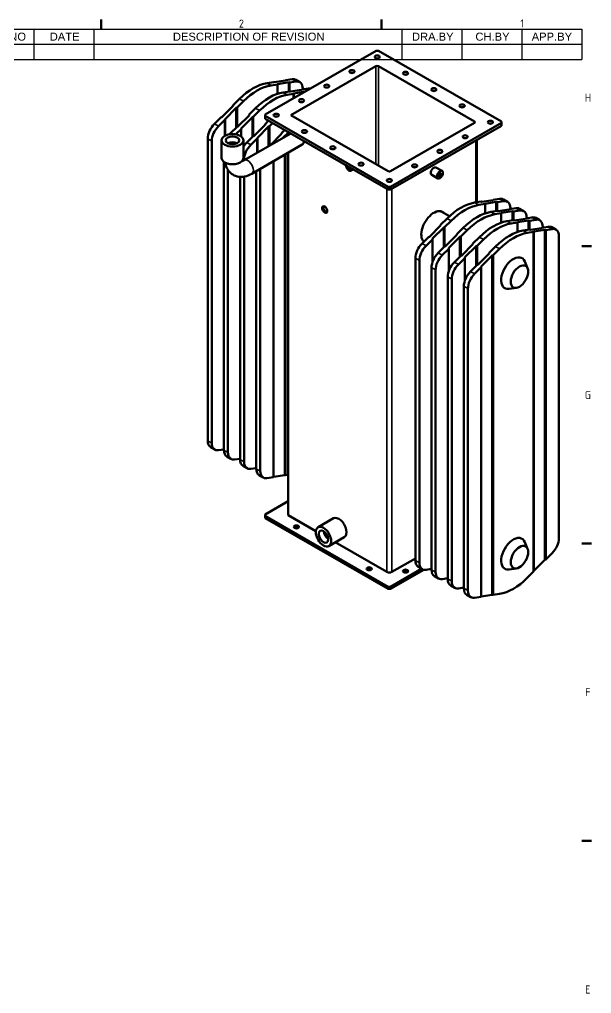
# Model space of a CAD drawing. Header units: millimetres. Extents: x 0 to 3364, y 0 to 2376.
# Drawn here: x 2722 to 3294, y 1332 to 2306 of the extents above; entities that cross this region are included whole.
import ezdxf

# ---------------------------------------------------------------- set-up
doc = ezdxf.new("R2010")
doc.units = ezdxf.units.MM
doc.header["$LTSCALE"] = 4
doc.layers.get('0').update_dxf_attribs({"lineweight": 25})
for name, color, linetype, lineweight in [('가시적인 것(ISO)', 7, 'Continuous', 50), ('가시적인 좁은 것(ISO)', 1, 'Continuous', 35), ('경계(ISO)', 7, 'Continuous', 70), ('기호(ISO)', 7, 'Continuous', 25)]:
    doc.layers.add(name, color=color, linetype=linetype, lineweight=lineweight)
doc.styles.add('ISO ProportionalPSTEK', font='isocp.shx')
doc.styles.add('주 문자 (JIS)', font='arial.ttf')

# ---------------------------------------------------------------- blocks, each defined once
blk = doc.blocks.new('경계 Default Border')
at = {"layer": '경계(ISO)'}
for p, q in [((700.83, 574), (700.83, 576.4)), ((770.92, 574), (770.92, 576.4)), ((821, 519.75), (823.4, 519.75)), ((821, 445.5), (823.4, 445.5)), ((821, 371.25), (823.4, 371.25))]:
    blk.add_line(p, q, dxfattribs=at)
at = {"layer": '경계(ISO)', "color": 1, "char_height": 2, "attachment_point": 7, "style": 'ISO ProportionalPSTEK'}
for s, insert in [('2', (735.29, 574.38)), ('1', (805.62, 574.4)), ('H', (821.72, 555.87)), ('G', (821.72, 481.61)), ('F', (821.83, 407.37)), ('E', (821.83, 333.11))]:
    blk.add_mtext(s, dxfattribs=dict(at, insert=insert))
blk = doc.blocks.new('리비전 내역')
at = {"layer": '기호(ISO)'}
for p, q in [((669, 574), (821, 574)), ((669, 574), (669, 570.22)), ((684, 574), (684, 570.22)), ((699, 574), (699, 570.22)), ((776, 574), (776, 570.22)), ((791, 574), (791, 570.22)), ((806, 574), (806, 570.22)), ((821, 574), (821, 570.22)), ((669, 570.22), (821, 570.22)), ((669, 570.22), (669, 566.44)), ((684, 570.22), (684, 566.44)), ((699, 570.22), (699, 566.44)), ((776, 570.22), (776, 566.44)), ((791, 570.22), (791, 566.44)), ((806, 570.22), (806, 566.44)), ((821, 570.22), (821, 566.44)), ((669, 566.44), (821, 566.44))]:
    blk.add_line(p, q, dxfattribs=at)
at = {"layer": '기호(ISO)', "color": 7, "char_height": 2, "attachment_point": 7, "style": '주 문자 (JIS)'}
for s, insert in [('REV.NO', (671.37, 571.08)), ('DATE', (688, 571.11)), ('DESCRIPTION OF REVISION', (718.78, 571.08)), ('DRA.BY', (778.52, 571.11)), ('CH.BY', (794.38, 571.08)), ('APP.BY', (808.45, 571.11))]:
    blk.add_mtext(s, dxfattribs=dict(at, insert=insert))

msp = doc.modelspace()

# ---------------------------------------------------------------- linework, layer by layer
at = {"layer": '가시적인 것(ISO)'}
for p, q in [((2967.4672, 2210.657), (3078.1799, 2274.4122)), ((3078.1799, 2274.4122), (3080.6042, 2274.4122)), ((3080.6042, 2274.4122), (3203.4388, 2203.6765)), ((2993.0846, 2209.9589), (3078.0991, 2258.9155)), ((3080.6851, 2258.9155), (3176.5283, 2203.723)), ((2969.2458, 2242.1059), (2975.6292, 2243.0956)), ((2979.6698, 2240.7687), (2973.2865, 2239.779)), ((2976.5148, 2242.9376), (2975.6292, 2243.0956)), ((2987.6735, 2244.6677), (2976.5148, 2242.9376)), ((2979.6698, 2240.7687), (2979.7473, 2241.0761)), ((2979.6698, 2231.3675), (2979.6698, 2240.7687)), ((2979.7473, 2241.0761), (2990.906, 2242.8062)), ((2979.7473, 2241.0761), (2979.7473, 2231.3937)), ((2987.751, 2244.975), (2987.6735, 2244.6677)), ((2987.751, 2244.975), (2994.2364, 2245.9805)), ((2990.906, 2242.8062), (2991.7916, 2242.6482)), ((2990.906, 2233.6509), (2990.906, 2242.8062)), ((2998.277, 2243.6537), (2991.7916, 2242.6482)), ((2991.7916, 2242.6482), (2991.7916, 2233.7882)), ((2997.9105, 2245.3958), (3001.9511, 2243.069)), ((2985.4083, 2232.7985), (2991.7916, 2233.7882)), ((2995.8322, 2231.4614), (2989.4489, 2230.4717)), ((2992.6772, 2233.6302), (2991.7916, 2233.7882)), ((3003.836, 2235.3603), (2992.6772, 2233.6302)), ((2995.8322, 2231.4614), (2995.9097, 2231.7688)), ((2995.8322, 2226.9913), (2995.8322, 2231.4614)), ((2995.9097, 2231.7688), (3007.0685, 2233.4989)), ((2995.9097, 2231.7688), (2995.9097, 2227.036)), ((3003.9135, 2235.6677), (3003.836, 2235.3603)), ((3003.9135, 2235.6677), (3010.3988, 2236.6732)), ((3004.9236, 2235.8243), (3004.9236, 2236.5063)), ((3007.0685, 2233.4989), (3007.1175, 2233.4901)), ((3007.0685, 2233.4619), (3007.0685, 2233.4989)), ((2935.1456, 2219.1146), (2923.9869, 2207.9929)), ((2935.2231, 2219.8273), (2935.1456, 2219.1146)), ((2935.2231, 2219.8273), (2941.6064, 2226.1894)), ((2945.6471, 2223.8626), (2939.2637, 2217.5004)), ((2927.2194, 2206.1315), (2938.3781, 2217.2532)), ((2938.3781, 2217.2532), (2939.2637, 2217.5004)), ((2938.3781, 2197.5557), (2938.3781, 2217.2532)), ((2939.2637, 2217.5004), (2939.2637, 2198.4383)), ((2951.3081, 2209.8073), (2940.1493, 2198.6856)), ((2951.3855, 2210.5199), (2951.3081, 2209.8073)), ((2951.3855, 2210.5199), (2957.7689, 2216.8821)), ((2961.8095, 2214.5552), (2955.4261, 2208.1931)), ((2967.4672, 2209.2609), (2967.4672, 2210.657)), ((2967.4672, 2206.4579), (2967.4672, 2209.2609)), ((3090.3017, 2138.5252), (2967.4672, 2209.2609)), ((3090.2209, 2154.0219), (2993.0846, 2209.9589)), ((2916.6159, 2201.2818), (2923.1013, 2207.7457)), ((2927.1419, 2205.4188), (2920.6565, 2198.955)), ((2923.9869, 2207.9929), (2923.1013, 2207.7457)), ((2927.1419, 2205.4188), (2927.2194, 2206.1315)), ((2927.1419, 2189.4144), (2927.1419, 2205.4188)), ((2927.2194, 2206.1315), (2927.2194, 2189.4572)), ((2943.3818, 2196.8241), (2954.5405, 2207.9458)), ((2954.5405, 2207.9458), (2955.4261, 2208.1931)), ((2954.5405, 2188.2484), (2954.5405, 2207.9458)), ((2955.4261, 2208.1931), (2955.4261, 2189.131)), ((2967.4705, 2200.5), (2956.3117, 2189.3783)), ((2967.4672, 2206.4579), (3090.3017, 2135.7221)), ((2967.548, 2201.2126), (2967.4705, 2200.5)), ((2967.548, 2201.2126), (2970.8539, 2204.5076)), ((2974.8945, 2202.1807), (2971.5886, 2198.8858)), ((3203.4388, 2202.2804), (3092.7261, 2138.5252)), ((3092.7261, 2135.7221), (3203.4388, 2199.4774)), ((3176.5283, 2202.2338), (3092.8069, 2154.0219)), ((3203.4388, 2203.6765), (3203.4388, 2202.2804)), ((3203.4388, 2202.2804), (3203.4388, 2199.4774)), ((2932.7783, 2191.9745), (2939.2637, 2198.4383)), ((2943.3043, 2196.1115), (2938.0473, 2190.872)), ((2940.1493, 2198.6856), (2939.2637, 2198.4383)), ((2943.3043, 2196.1115), (2943.3818, 2196.8241)), ((2943.3043, 2188.7361), (2943.3043, 2196.1115)), ((2943.3818, 2196.8241), (2943.3818, 2188.6774)), ((2992.8606, 2191.8347), (2946.2143, 2164.9729)), ((2959.5442, 2187.5168), (2970.703, 2198.6385)), ((2970.703, 2198.6385), (2971.5886, 2198.8858)), ((2970.703, 2179.075), (2970.703, 2198.6385)), ((2971.5886, 2198.8858), (2971.5886, 2179.8237)), ((2983.6329, 2191.1926), (2972.5312, 2180.1278)), ((2983.7104, 2191.9053), (2983.6329, 2191.1926)), ((2983.7104, 2191.9053), (2987.0164, 2195.2002)), ((2990.4986, 2192.3169), (2987.751, 2189.5784)), ((2990.4986, 2190.4745), (2990.4986, 2193.1949)), ((2909.9693, 1884.7196), (2909.9693, 2186.4794)), ((2914.0099, 2184.1526), (2914.0099, 1882.3927)), ((2923.8407, 2167.1723), (2923.8407, 2184.9247)), ((2945.555, 2167.1723), (2945.555, 2184.9247)), ((2948.9408, 2182.6672), (2955.4261, 2189.131)), ((2959.4668, 2186.8042), (2952.9814, 2180.3403)), ((3004.4784, 2180.5891), (2953.9707, 2151.5037)), ((2956.3117, 2189.3783), (2955.4261, 2189.131)), ((2959.4668, 2186.8042), (2959.5442, 2187.5168)), ((2959.4668, 2172.6045), (2959.4668, 2186.8042)), ((2959.5442, 2187.5168), (2959.5442, 2172.6491)), ((2972.3933, 2180.0484), (2971.5886, 2179.8237)), ((2984.6106, 2187.0839), (2986.8654, 2189.3312)), ((2986.8654, 2189.3312), (2987.751, 2189.5784)), ((2986.8654, 2188.3823), (2986.8654, 2189.3312)), ((2987.751, 2189.5784), (2987.751, 2188.8923)), ((3178.8925, 2122.9286), (3178.8925, 2185.3421)), ((2971.0213, 2179.2583), (2971.5886, 2179.8237)), ((2986.8654, 1850.3663), (2986.8654, 2170.4465)), ((2987.751, 2170.9565), (2987.751, 1850.2083)), ((2990.4986, 1810.2952), (2990.4986, 2172.5388)), ((2926.1317, 1875.4122), (2926.1317, 2163.3308)), ((2946.3348, 2165.5379), (2946.3348, 2165.0423)), ((2975.6292, 1848.3289), (2975.6292, 2163.976)), ((2975.7067, 2164.0206), (2975.7067, 1848.6362)), ((2930.1723, 2155.3279), (2930.1723, 1873.0854)), ((2958.4566, 1856.7976), (2958.4566, 2154.087)), ((2962.4972, 2156.2306), (2962.4972, 1854.4707)), ((3055.4331, 2155.8016), (3053.2465, 2154.5424)), ((3144.1602, 2154.2485), (3138.0993, 2157.7387)), ((2942.2942, 1866.1049), (2942.2942, 2148.4068)), ((2946.3348, 2148.6518), (2946.3348, 1863.7781)), ((3139.8828, 2146.8206), (3133.8219, 2150.3108)), ((3090.3017, 2138.5252), (3090.3017, 2135.7221)), ((3092.7261, 2138.5252), (3090.3017, 2138.5252)), ((3090.3017, 2135.7221), (3092.7261, 2135.7221)), ((3092.7261, 2135.7221), (3092.7261, 2138.5252)), ((3176.7716, 2122.5998), (3183.1549, 2123.5895)), ((3184.0405, 2123.4314), (3183.1549, 2123.5895)), ((3195.1993, 2125.1615), (3184.0405, 2123.4314)), ((3187.1955, 2121.2626), (3187.273, 2121.57)), ((3187.273, 2121.57), (3198.4318, 2123.3001)), ((3187.273, 2111.8876), (3187.273, 2121.57)), ((3195.2768, 2125.4689), (3195.1993, 2125.1615)), ((3195.2768, 2125.4689), (3201.7621, 2126.4744)), ((3198.4318, 2123.3001), (3198.4318, 2114.1448)), ((3198.4318, 2123.3001), (3199.3174, 2123.142)), ((3205.8028, 2124.1476), (3199.3174, 2123.142)), ((3199.3174, 2123.142), (3199.3174, 2114.2821)), ((3209.4769, 2123.5629), (3205.4363, 2125.8897)), ((3151.5095, 2108.9573), (3143.2937, 2113.6885)), ((3187.1955, 2121.2626), (3180.8122, 2120.2729)), ((3187.1955, 2111.8614), (3187.1955, 2121.2626)), ((3192.934, 2113.2924), (3199.3174, 2114.2821)), ((3203.358, 2111.9553), (3196.9746, 2110.9656)), ((3200.203, 2114.1241), (3199.3174, 2114.2821)), ((3211.3617, 2115.8542), (3200.203, 2114.1241)), ((3203.358, 2111.9553), (3203.4355, 2112.2626)), ((3203.358, 2102.554), (3203.358, 2111.9553)), ((3203.4355, 2112.2626), (3214.5942, 2113.9927)), ((3203.4355, 2102.5803), (3203.4355, 2112.2626)), ((3211.4392, 2116.1615), (3211.3617, 2115.8542)), ((3211.4392, 2116.1615), (3217.9246, 2117.1671)), ((3212.4494, 2116.3182), (3212.4494, 2117.0002)), ((3214.5942, 2113.9927), (3214.5942, 2104.8375)), ((3214.5942, 2113.9927), (3215.4798, 2113.8347)), ((3221.9652, 2114.8402), (3215.4798, 2113.8347)), ((3215.4798, 2113.8347), (3215.4798, 2104.9748)), ((3225.6393, 2114.2555), (3221.5987, 2116.5824)), ((3142.7488, 2100.3211), (3149.1322, 2106.6833)), ((3153.1728, 2104.3564), (3146.7894, 2097.9943)), ((3209.0965, 2103.9851), (3215.4798, 2104.9748)), ((3219.5204, 2102.648), (3213.1371, 2101.6583)), ((3216.3654, 2104.8168), (3215.4798, 2104.9748)), ((3227.5242, 2106.5469), (3216.3654, 2104.8168)), ((3219.5204, 2102.648), (3219.5979, 2102.9553)), ((3219.5204, 2093.2467), (3219.5204, 2102.648)), ((3219.5979, 2102.9553), (3230.7567, 2104.6854)), ((3219.5979, 2093.2729), (3219.5979, 2102.9553)), ((3227.6016, 2106.8542), (3227.5242, 2106.5469)), ((3227.6016, 2106.8542), (3234.087, 2107.8597)), ((3228.6118, 2107.0108), (3228.6118, 2107.6929)), ((3230.7567, 2104.6854), (3230.7567, 2095.5302)), ((3230.7567, 2104.6854), (3231.6423, 2104.5274)), ((3238.1276, 2105.5329), (3231.6423, 2104.5274)), ((3231.6423, 2104.5274), (3231.6423, 2095.6675)), ((3241.8017, 2104.9482), (3237.7611, 2107.275)), ((3142.6714, 2099.6085), (3131.5126, 2088.4868)), ((3134.7451, 2086.6253), (3145.9038, 2097.747)), ((3142.7488, 2100.3211), (3142.6714, 2099.6085)), ((3145.9038, 2097.747), (3146.7894, 2097.9943)), ((3145.9038, 2097.747), (3145.9038, 2078.0496)), ((3146.7894, 2097.9943), (3146.7894, 2078.9322)), ((3158.9113, 2091.0138), (3165.2946, 2097.3759)), ((3169.3352, 2095.0491), (3162.9519, 2088.687)), ((3225.2589, 2094.6778), (3231.6423, 2095.6675)), ((3235.6829, 2093.3406), (3229.2995, 2092.3509)), ((3232.5279, 2095.5094), (3231.6423, 2095.6675)), ((3243.6866, 2097.2395), (3232.5279, 2095.5094)), ((3235.6829, 2093.3406), (3235.7603, 2093.648)), ((3235.6829, 1753.9705), (3235.6829, 2093.3406)), ((3235.7603, 2093.648), (3246.9191, 2095.3781)), ((3235.7603, 1754.6831), (3235.7603, 2093.648)), ((3243.7641, 2097.5469), (3243.6866, 2097.2395)), ((3243.7641, 2097.5469), (3250.2495, 2098.5524)), ((3244.7742, 2097.7035), (3244.7742, 2098.3855)), ((3246.9191, 2095.3781), (3246.9191, 1765.8048)), ((3246.9191, 2095.3781), (3247.8047, 2095.2201)), ((3254.2901, 2096.2256), (3247.8047, 2095.2201)), ((3247.8047, 2095.2201), (3247.8047, 1766.0521)), ((3257.9642, 2095.6409), (3253.9236, 2097.9677)), ((3124.1416, 2081.7757), (3130.627, 2088.2396)), ((3126.0798, 2083.7074), (3126.0415, 2083.7295)), ((3134.6676, 2085.9127), (3128.1822, 2079.4489)), ((3131.5126, 2088.4868), (3130.627, 2088.2396)), ((3134.6676, 2085.9127), (3134.7451, 2086.6253)), ((3134.6676, 2063.3385), (3134.6676, 2085.9127)), ((3134.7451, 2063.5641), (3134.7451, 2086.6253)), ((3158.8338, 2090.3012), (3147.675, 2079.1795)), ((3150.9075, 2077.318), (3162.0663, 2088.4397)), ((3158.9113, 2091.0138), (3158.8338, 2090.3012)), ((3162.0663, 2088.4397), (3162.9519, 2088.687)), ((3162.0663, 2088.4397), (3162.0663, 2068.7422)), ((3162.9519, 2088.687), (3162.9519, 2069.6249)), ((3175.0737, 2081.7065), (3181.4571, 2088.0686)), ((3185.4977, 2085.7418), (3179.1143, 2079.3796)), ((3260.9367, 1787.3183), (3260.9367, 2089.0782)), ((3140.3041, 2072.4684), (3146.7894, 2078.9322)), ((3150.8301, 2076.6054), (3144.3447, 2070.1415)), ((3147.675, 2079.1795), (3146.7894, 2078.9322)), ((3150.8301, 2076.6054), (3150.9075, 2077.318)), ((3150.8301, 2054.0312), (3150.8301, 2076.6054)), ((3150.9075, 2054.2568), (3150.9075, 2077.318)), ((3174.9962, 2080.9938), (3163.8375, 2069.8722)), ((3167.07, 2068.0107), (3178.2287, 2079.1324)), ((3175.0737, 2081.7065), (3174.9962, 2080.9938)), ((3178.2287, 2079.1324), (3179.1143, 2079.3796)), ((3178.2287, 2079.1324), (3178.2287, 2059.4349)), ((3179.1143, 2079.3796), (3179.1143, 2060.3176)), ((3191.2362, 2072.3991), (3197.6195, 2078.7613)), ((3201.6601, 2076.4345), (3195.2768, 2070.0723)), ((3117.495, 1765.2134), (3117.495, 2066.9733)), ((3121.5356, 2064.6465), (3121.5356, 1762.8866)), ((3156.4665, 2063.161), (3162.9519, 2069.6249)), ((3166.9925, 2067.2981), (3160.5071, 2060.8342)), ((3163.8375, 2069.8722), (3162.9519, 2069.6249)), ((3166.9925, 2067.2981), (3167.07, 2068.0107)), ((3166.9925, 2044.7239), (3166.9925, 2067.2981)), ((3167.07, 2044.9494), (3167.07, 2068.0107)), ((3191.1587, 2071.6865), (3179.9999, 2060.5648)), ((3183.2324, 2058.7034), (3194.3912, 2069.825)), ((3191.2362, 2072.3991), (3191.1587, 2071.6865)), ((3194.3912, 2069.825), (3195.2768, 2070.0723)), ((3194.3912, 2069.825), (3194.3912, 1730.8602)), ((3195.2768, 2070.0723), (3195.2768, 1730.7022)), ((3229.6867, 2056.9821), (3226.8934, 2063.8017)), ((3133.6575, 1755.9061), (3133.6575, 2057.666)), ((3137.6981, 2055.3391), (3137.6981, 1753.5793)), ((3172.6289, 2053.8537), (3179.1143, 2060.3176)), ((3183.1549, 2057.9907), (3176.6696, 2051.5269)), ((3179.9999, 2060.5648), (3179.1143, 2060.3176)), ((3183.1549, 2057.9907), (3183.2324, 2058.7034)), ((3183.1549, 1728.8227), (3183.1549, 2057.9907)), ((3183.2324, 1729.1301), (3183.2324, 2058.7034)), ((3149.8199, 1746.5988), (3149.8199, 2048.3586)), ((3153.8605, 2046.0318), (3153.8605, 1744.2719)), ((3165.9823, 1737.2914), (3165.9823, 2039.0513)), ((3170.023, 2036.7245), (3170.023, 1734.9646)), ((3218.4508, 2037.4705), (3211.1504, 2036.4635)), ((2912.9418, 1878.1569), (2916.9824, 1875.83)), ((2920.6565, 1875.2453), (2926.1317, 1876.0942)), ((2929.1042, 1868.8495), (2933.1448, 1866.5227)), ((2936.8189, 1865.938), (2942.2942, 1866.7869)), ((2945.2667, 1859.5422), (2949.3073, 1857.2154)), ((2952.9814, 1856.6307), (2958.4566, 1857.4796)), ((2961.4291, 1850.2349), (2965.4697, 1847.908)), ((2986.8654, 1850.3663), (2975.7067, 1848.6362)), ((2987.751, 1850.2083), (2986.8654, 1850.3663)), ((2987.751, 1850.2083), (2990.4986, 1850.6343)), ((2969.1438, 1847.3234), (2975.6292, 1848.3289)), ((2975.7067, 1848.6362), (2975.6292, 1848.3289)), ((2967.4672, 1810.9932), (2990.4986, 1824.2562)), ((2967.4672, 1809.5971), (2967.4672, 1810.9932)), ((2990.4986, 1810.2952), (3018.0339, 1794.4387)), ((3090.3017, 1738.8614), (2967.4672, 1809.5971)), ((2967.4672, 1807.4949), (2967.4672, 1809.5971)), ((2967.4672, 1807.4949), (3090.3017, 1736.7591)), ((3035.5882, 1807.2029), (3020.2339, 1798.3609)), ((3046.4243, 1788.3857), (3031.07, 1779.5437)), ((3037.4847, 1783.2377), (3088.9279, 1753.6135)), ((3229.6867, 1776.6802), (3226.8934, 1783.4998)), ((3247.8047, 1766.0521), (3254.2901, 1772.5159)), ((3094.0999, 1753.6135), (3117.495, 1767.0859)), ((3246.9191, 1765.8048), (3235.7603, 1754.6831)), ((3247.8047, 1766.0521), (3246.9191, 1765.8048)), ((3123.7792, 1756.7437), (3092.7261, 1738.8614)), ((3092.7261, 1736.7591), (3125.8063, 1755.8088)), ((3124.5081, 1756.3239), (3120.4675, 1758.6507)), ((3128.1822, 1755.7392), (3133.6575, 1756.5881)), ((3218.4508, 1757.1687), (3211.1504, 1756.1616)), ((3229.2995, 1747.6083), (3235.6829, 1753.9705)), ((3235.7603, 1754.6831), (3235.6829, 1753.9705)), ((3140.6706, 1747.0166), (3136.63, 1749.3434)), ((3144.3447, 1746.4319), (3149.8199, 1747.2808)), ((3092.7261, 1738.8614), (3090.3017, 1738.8614)), ((3090.3017, 1738.8614), (3090.3017, 1736.7591)), ((3090.3017, 1736.7591), (3092.7261, 1736.7591)), ((3092.7261, 1736.7591), (3092.7261, 1738.8614)), ((3156.833, 1737.7093), (3152.7924, 1740.0361)), ((3160.5071, 1737.1246), (3165.9823, 1737.9735)), ((3172.9954, 1728.4019), (3168.9548, 1730.7288)), ((3176.6696, 1727.8172), (3183.1549, 1728.8227)), ((3183.2324, 1729.1301), (3183.1549, 1728.8227)), ((3194.3912, 1730.8602), (3183.2324, 1729.1301)), ((3195.2768, 1730.7022), (3194.3912, 1730.8602)), ((3195.2768, 1730.7022), (3201.6601, 1731.6919))]:
    msp.add_line(p, q, dxfattribs=at)
for centre, major_axis, ratio in [((3079.3921, 2268.1297), (-2.5714, 0), 0.5758617), ((3054.1383, 2253.587), (-2.5714, 0), 0.5758617), ((3107.6763, 2251.8419), (-2.5714, 0), 0.5758617), ((3028.8844, 2239.0443), (-2.5714, 0), 0.5758617), ((3135.9606, 2235.5541), (-2.5714, 0), 0.5758617), ((3003.6306, 2224.5016), (-2.5714, 0), 0.5758617), ((3164.2449, 2219.2663), (-2.5714, 0), 0.5758617), ((2978.3768, 2209.9589), (-2.5714, 0), 0.5758617), ((3192.5292, 2202.9784), (-2.5714, 0), 0.5758617), ((2934.6978, 2184.9247), (-10.8571, 0), 0.5758617), ((3006.6611, 2193.6711), (-2.5714, 0), 0.5758617), ((3167.2753, 2188.4357), (-2.5714, 0), 0.5758617), ((2934.6978, 2184.9247), (-6.7617, 0), 0.5758617), ((3034.9454, 2177.3833), (-2.5714, 0), 0.5758617), ((3142.0215, 2173.893), (-2.5714, 0), 0.5758617), ((3063.2296, 2161.0954), (-2.5714, 0), 0.5758617), ((3116.7677, 2159.3503), (-2.5714, 0), 0.5758617), ((3142.0215, 2150.5345), (2.1387, 3.7139), 0.57809312), ((3142.0215, 2150.5345), (0.9477, 1.6458), 0.57809312), ((3091.5139, 2144.8076), (-2.5714, 0), 0.5758617), ((3026.8641, 2115.6718), (-1.8535, 3.2187), 0.57809312), ((3221.5407, 2048.6821), (-6.1566, -10.691), 0.57809312), ((2998.5799, 1798.661), (-2.5714, 0), 0.5758617), ((3025.6519, 1788.9523), (-5.4181, 9.4086), 0.57809312), ((3025.6519, 1788.9523), (-3.3743, 5.8596), 0.57809312), ((3221.5407, 1768.3802), (-6.1566, -10.691), 0.57809312), ((3071.3108, 1756.778), (-2.5714, 0), 0.5758617), ((3107.6763, 1754.4512), (-2.5714, 0), 0.5758617)]:
    msp.add_ellipse(centre, major_axis=major_axis, ratio=ratio, dxfattribs=at)
for centre, major_axis, ratio, start_param, end_param in [((3079.3921, 2258.1709), (-1.8286, 0), 0.5758617, 3.92699082, 5.49778714), ((3079.3921, 2265.3267), (-2.5714, 0), 0.5758617, 4.38368757, 5.04109039), ((3054.1383, 2250.784), (-2.5714, 0), 0.5758617, 4.38368757, 5.04109039), ((3107.6763, 2249.0389), (-2.5714, 0), 0.5758617, 4.38368757, 5.04109039), ((2955.4261, 2190.248), (28.5161, 49.5191), 0.57809312, 0.4343986, 1.13253031), ((2959.4668, 2187.9212), (-28.5161, -49.5191), 0.57809312, 3.57599126, 4.27412296), ((2990.7815, 2233.0161), (7.129, 12.3798), 0.57809312, 0, 0.4343986), ((2994.8221, 2230.6892), (7.129, 12.3798), 0.57809312, 5.49585344, 6.71758391), ((2971.5886, 2180.9407), (28.5161, 49.5191), 0.57809312, 0.4343986, 1.13253031), ((2975.6292, 2178.6139), (-28.5161, -49.5191), 0.57809312, 3.57599126, 4.27412296), ((3006.9439, 2223.7087), (7.129, 12.3798), 0.57809312, 0.18987841, 0.4343986), ((3028.8844, 2236.2413), (-2.5714, 0), 0.5758617, 4.38368757, 5.04109039), ((3135.9606, 2232.7511), (-2.5714, 0), 0.5758617, 4.38368757, 5.04109039), ((3003.6306, 2221.6986), (-2.5714, 0), 0.5758617, 4.38368757, 5.04109039), ((3164.2449, 2216.4632), (-2.5714, 0), 0.5758617, 4.38368757, 5.04109039), ((2920.0708, 2192.2965), (7.129, 12.3798), 0.57809312, 1.13253031, 2.35426078), ((2978.3768, 2207.1559), (-2.5714, 0), 0.5758617, 4.38368757, 5.04109039), ((3175.2353, 2202.9784), (1.8286, 0), 0.5758617, 5.49778714, 7.06858347), ((3192.5292, 2200.1754), (-2.5714, 0), 0.5758617, 4.38368757, 5.04109039), ((2924.1114, 2189.9697), (-7.129, -12.3798), 0.57809312, 4.27412296, 5.49585344), ((2936.2332, 2182.9892), (7.129, 12.3798), 0.57809312, 1.13253031, 1.23561442), ((3006.6611, 2190.8681), (-2.5714, 0), 0.5758617, 4.38368757, 5.04109039), ((2934.6978, 2179.2066), (-6.5431, 0), 0.5758617, 3.96934208, 5.45543588), ((2934.6978, 2179.2066), (6.466, 0), 0.5758617, 0.82918516, 2.3124075), ((2952.3957, 2173.6818), (7.129, 12.3798), 0.57809312, 1.13253031, 1.52741187), ((2956.4363, 2171.355), (-7.129, -12.3798), 0.57809312, 4.27412296, 5.49585344), ((3000.6002, 2187.3237), (3.8782, -6.7346), 0.57809312, 0, 0.79584659), ((3167.2753, 2185.6327), (-2.5714, 0), 0.5758617, 4.38368757, 5.04109039), ((3026.8641, 2175.0023), (1.8535, -3.2187), 0.57809312, 5.0609199, 5.93852181), ((3034.9454, 2174.5802), (-2.5714, 0), 0.5758617, 4.38368757, 5.04109039), ((3142.0215, 2171.09), (-2.5714, 0), 0.5758617, 4.38368757, 5.04109039), ((2934.6978, 2167.1723), (10.8571, 0), 0.5758617, 3.14159265, 6.28318531), ((2972.5987, 2162.0477), (-7.129, -12.3798), 0.57809312, 5.48016534, 5.49585344), ((3051.1078, 2158.2564), (2.1387, -3.7139), 0.57809312, 3.91863112, 7.08081058), ((3051.1078, 2158.2564), (0.9477, -1.6458), 0.57809312, 3.90569417, 7.09374754), ((3063.2296, 2158.2924), (-2.5714, 0), 0.5758617, 4.38368757, 5.04109039), ((3091.5139, 2154.7665), (1.8286, 0), 0.5758617, 3.92699082, 5.49778714), ((3116.7677, 2156.5473), (-2.5714, 0), 0.5758617, 4.38368757, 5.04109039), ((3135.9606, 2154.0248), (-2.1387, -3.7139), 0.57809312, 3.14159265, 6.28318531), ((3091.5139, 2142.0046), (-2.5714, 0), 0.5758617, 4.38368757, 5.04109039), ((3162.9519, 2070.7419), (28.5161, 49.5191), 0.57809312, 0.4343986, 1.13253031), ((3198.3072, 2113.5099), (7.129, 12.3798), 0.57809312, 0, 0.4343986), ((3202.3478, 2111.1831), (7.129, 12.3798), 0.57809312, 5.49585344, 6.71758391), ((3028.1571, 2116.4164), (-1.8535, 3.2187), 0.57809312, 0.35484274, 2.78674992), ((3135.9606, 2097.9644), (-8.84, -15.3509), 0.57809312, 2.92117606, 6.13505105), ((3134.6676, 2098.709), (8.6261, 14.9795), 0.57809312, 0, 0.09358616), ((3134.6676, 2098.709), (8.84, 15.3509), 0.57809312, 6.06276871, 6.21026978), ((3166.9925, 2068.4151), (-28.5161, -49.5191), 0.57809312, 3.57599126, 4.27412296), ((3179.1143, 2061.4346), (28.5161, 49.5191), 0.57809312, 0.4343986, 1.13253031), ((3214.4697, 2104.2026), (7.129, 12.3798), 0.57809312, 0, 0.4343986), ((3218.5103, 2101.8758), (7.129, 12.3798), 0.57809312, 5.49585344, 6.71758391), ((3183.1549, 2059.1078), (-28.5161, -49.5191), 0.57809312, 3.57599126, 4.27412296), ((3195.2768, 2052.1273), (28.5161, 49.5191), 0.57809312, 0.4343986, 1.13253031), ((3230.6321, 2094.8953), (7.129, 12.3798), 0.57809312, 0, 0.4343986), ((3234.6727, 2092.5684), (7.129, 12.3798), 0.57809312, 5.49585344, 6.71758391), ((3199.3174, 2049.8004), (-28.5161, -49.5191), 0.57809312, 3.57599126, 4.27412296), ((3211.4392, 2042.8199), (28.5161, 49.5191), 0.57809312, 0.4343986, 1.13253031), ((3215.4798, 2040.4931), (-28.5161, -49.5191), 0.57809312, 3.57599126, 4.27412296), ((3246.7945, 2085.5879), (7.129, 12.3798), 0.57809312, 0, 0.4343986), ((3250.8352, 2083.2611), (7.129, 12.3798), 0.57809312, 5.49585344, 6.71758391), ((3134.6676, 2098.709), (-8.6261, -14.9795), 0.57809312, 6.18959915, 6.28318531), ((3127.5965, 2072.7904), (7.129, 12.3798), 0.57809312, 1.13253031, 2.35426078), ((3131.6372, 2070.4635), (-7.129, -12.3798), 0.57809312, 4.27412296, 5.49585344), ((3143.759, 2063.483), (7.129, 12.3798), 0.57809312, 1.13253031, 2.35426078), ((3147.7996, 2061.1562), (-7.129, -12.3798), 0.57809312, 4.27412296, 5.49585344), ((3159.9214, 2054.1757), (7.129, 12.3798), 0.57809312, 1.13253031, 2.35426078), ((3215.4798, 2052.1723), (-8.6261, -14.9795), 0.57809312, 2.72019421, 6.70458375), ((3163.962, 2051.8489), (-7.129, -12.3798), 0.57809312, 4.27412296, 5.49585344), ((3176.0839, 2044.8684), (7.129, 12.3798), 0.57809312, 1.13253031, 2.35426078), ((3180.1245, 2042.5415), (-7.129, -12.3798), 0.57809312, 4.27412296, 5.49585344), ((2920.0708, 1890.5366), (-7.129, -12.3798), 0.57809312, 5.49585344, 6.28318531), ((2924.1114, 1888.2098), (-7.129, -12.3798), 0.57809312, 5.49585344, 6.71758391), ((2936.2332, 1881.2293), (-7.129, -12.3798), 0.57809312, 5.49585344, 6.28318531), ((2940.2739, 1878.9025), (-7.129, -12.3798), 0.57809312, 5.49585344, 6.71758391), ((2952.3957, 1871.922), (-7.129, -12.3798), 0.57809312, 5.49585344, 6.28318531), ((2956.4363, 1869.5951), (-7.129, -12.3798), 0.57809312, 5.49585344, 6.71758391), ((2968.5581, 1862.6146), (-7.129, -12.3798), 0.57809312, 5.49585344, 6.28318531), ((2972.5987, 1860.2878), (-7.129, -12.3798), 0.57809312, 5.49585344, 6.71758391), ((3041.0063, 1797.7943), (-5.4181, 9.4086), 0.57809312, 3.14159265, 6.28318531), ((2998.5799, 1796.5587), (-2.5714, 0), 0.5758617, 3.93087328, 5.49390468), ((3030.5977, 1791.8004), (3.2652, -5.6702), 0.57809312, 3.96269033, 5.46208764), ((3030.5977, 1791.8004), (-3.2267, 5.6033), 0.57809312, 0.82237712, 2.31921553), ((3215.4798, 1771.8705), (-8.6261, -14.9795), 0.57809312, 2.72019421, 6.70458375), ((3250.8352, 1781.5013), (7.129, 12.3798), 0.57809312, 4.27412296, 5.49585344), ((3127.5965, 1771.0305), (-7.129, -12.3798), 0.57809312, 5.49585344, 6.28318531), ((3131.6372, 1768.7037), (-7.129, -12.3798), 0.57809312, 5.49585344, 6.71758391), ((3071.3108, 1754.6758), (-2.5714, 0), 0.5758617, 3.93087328, 5.49390468), ((3091.5139, 1755.1027), (-3.6571, 0), 0.5758617, 0.78539816, 2.35619449), ((3107.6763, 1752.3489), (-2.5714, 0), 0.5758617, 3.93087328, 5.49390468), ((3143.759, 1761.7232), (-7.129, -12.3798), 0.57809312, 5.49585344, 6.28318531), ((3147.7996, 1759.3963), (-7.129, -12.3798), 0.57809312, 5.49585344, 6.71758391), ((3159.9214, 1752.4158), (-7.129, -12.3798), 0.57809312, 5.49585344, 6.28318531), ((3163.962, 1750.089), (-7.129, -12.3798), 0.57809312, 5.49585344, 6.71758391), ((3215.4798, 1783.5497), (28.5161, 49.5191), 0.57809312, 3.57599126, 4.27412296), ((3176.0839, 1743.1085), (-7.129, -12.3798), 0.57809312, 5.49585344, 6.28318531), ((3180.1245, 1740.7817), (-7.129, -12.3798), 0.57809312, 5.49585344, 6.71758391)]:
    msp.add_ellipse(centre, major_axis=major_axis, ratio=ratio, start_param=start_param, end_param=end_param, dxfattribs=at)
for points, knots in [([(2953.9707, 2151.5037), (2951.7463, 2150.2227), (2949.3748, 2149.253), (2944.4188, 2148.2609), (2941.8179, 2148.2261), (2937.323, 2149.3425), (2935.4241, 2150.2359), (2932.2315, 2152.6436), (2930.9249, 2154.1152), (2928.7581, 2157.572), (2927.986, 2159.593), (2927.4477, 2161.9664), (2927.385, 2162.273), (2927.3286, 2162.5808)], [4.71238898, 4.71238898, 4.71238898, 4.71238898, 5.02654825, 5.02654825, 5.33172333, 5.33172333, 5.56759685, 5.56759685, 5.79387122, 5.79387122, 6.05528011, 6.05528011, 6.09387729, 6.09387729, 6.09387729, 6.09387729]), ([(2946.2143, 2164.9729), (2945.4466, 2164.5308), (2944.7644, 2164.2495), (2944.198, 2164.0845), (2944.1567, 2164.073), (2944.1164, 2164.0622)], [4.71238898, 4.71238898, 4.71238898, 4.71238898, 4.953642086, 4.953642086, 4.973137749, 4.973137749, 4.973137749, 4.973137749])]:
    msp.add_open_spline(points, degree=3, knots=knots, dxfattribs=at)
at = {"layer": '가시적인 좁은 것(ISO)'}
for p, q in [((3078.0991, 2258.9155), (3078.0991, 2161.0024)), ((3080.6851, 2159.5132), (3080.6851, 2258.9155)), ((2973.2865, 2239.779), (2969.2458, 2242.1059)), ((2998.277, 2243.6537), (2994.2364, 2245.9805)), ((2989.4489, 2230.4717), (2985.4083, 2232.7985)), ((3011.522, 2236.0264), (3010.3988, 2236.6732)), ((2945.6471, 2223.8626), (2941.6064, 2226.1894)), ((2961.8095, 2214.5552), (2957.7689, 2216.8821)), ((2920.6565, 2198.955), (2916.6159, 2201.2818)), ((3176.5283, 2203.723), (3176.5283, 2202.2338)), ((2934.1759, 2191.1697), (2932.7783, 2191.9745)), ((2914.0099, 2184.1526), (2909.9693, 2186.4794)), ((2952.9814, 2180.3403), (2948.9408, 2182.6672)), ((3177.8213, 2184.7252), (3177.8213, 2122.7625)), ((2946.3348, 2165.5379), (2945.3888, 2166.0827)), ((2962.4972, 2156.2306), (2962.3381, 2156.3222)), ((3088.9279, 2136.5133), (3088.9279, 1753.6135)), ((3094.0999, 1753.6135), (3094.0999, 2136.5133)), ((3176.7716, 2122.5998), (3180.8122, 2120.2729)), ((3201.7621, 2126.4744), (3205.8028, 2124.1476)), ((3192.934, 2113.2924), (3196.9746, 2110.9656)), ((3217.9246, 2117.1671), (3221.9652, 2114.8402)), ((3149.1322, 2106.6833), (3153.1728, 2104.3564)), ((3209.0965, 2103.9851), (3213.1371, 2101.6583)), ((3234.087, 2107.8597), (3238.1276, 2105.5329)), ((3165.2946, 2097.3759), (3169.3352, 2095.0491)), ((3225.2589, 2094.6778), (3229.2995, 2092.3509)), ((3250.2495, 2098.5524), (3254.2901, 2096.2256)), ((3181.4571, 2088.0686), (3185.4977, 2085.7418)), ((3124.1416, 2081.7757), (3128.1822, 2079.4489)), ((3197.6195, 2078.7613), (3201.6601, 2076.4345)), ((3117.495, 2066.9733), (3121.5356, 2064.6465)), ((3140.3041, 2072.4684), (3144.3447, 2070.1415)), ((3156.4665, 2063.161), (3160.5071, 2060.8342)), ((3133.6575, 2057.666), (3137.6981, 2055.3391)), ((3172.6289, 2053.8537), (3176.6696, 2051.5269)), ((3149.8199, 2048.3586), (3153.8605, 2046.0318)), ((3165.9823, 2039.0513), (3170.023, 2036.7245)), ((2914.0099, 1882.3927), (2909.9693, 1884.7196)), ((2930.1723, 1873.0854), (2926.1317, 1875.4122)), ((2946.3348, 1863.7781), (2942.2942, 1866.1049)), ((2962.4972, 1854.4707), (2958.4566, 1856.7976)), ((3117.495, 1765.2134), (3121.5356, 1762.8866)), ((3133.6575, 1755.9061), (3137.6981, 1753.5793)), ((3149.8199, 1746.5988), (3153.8605, 1744.2719)), ((3165.9823, 1737.2914), (3170.023, 1734.9646))]:
    msp.add_line(p, q, dxfattribs=at)
msp.add_ellipse((2950.0925, 2158.2383), major_axis=(-3.8782, 6.7346), ratio=0.57809312, start_param=3.14159265, end_param=6.28318531, dxfattribs=at)

# ---------------------------------------------------------------- block references
at = {"xscale": 4, "yscale": 4, "zscale": 4}
msp.add_blockref('경계 Default Border', (0, 0), dxfattribs=at)
at = {"layer": '기호(ISO)', "xscale": 4, "yscale": 4, "zscale": 4}
msp.add_blockref('리비전 내역', (0, 0), dxfattribs=at)

doc.saveas('drawing.dxf')
